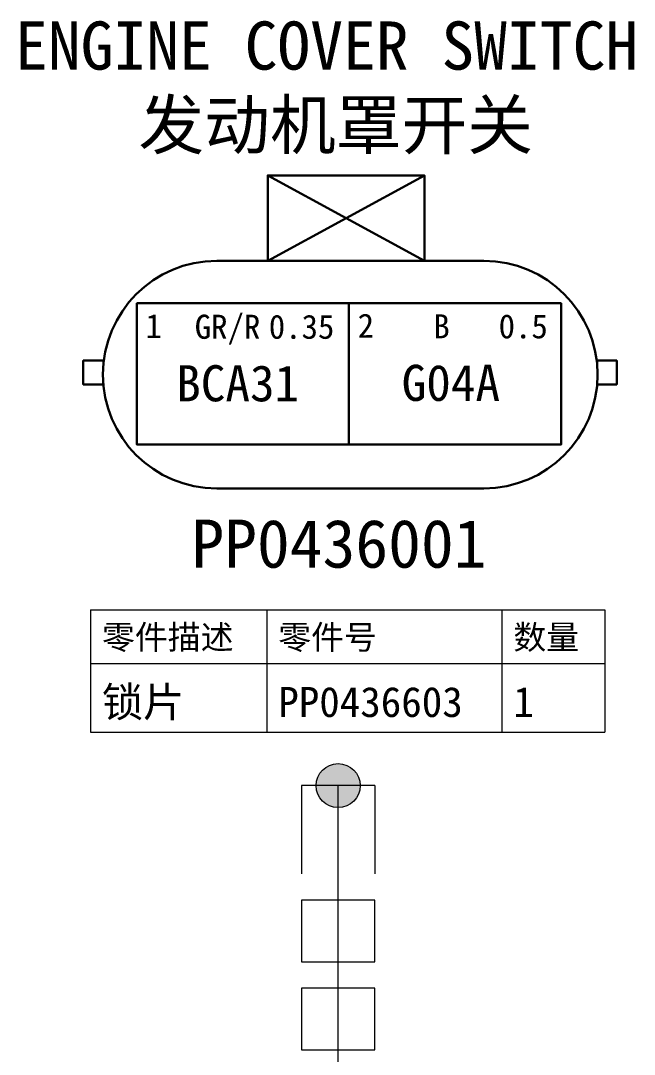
# Model space of a CAD drawing. Header units: millimetres. Extents: x 6 to 3615, y -854 to 0.
# Drawn here: x 1936.6 to 1971.4, y -435.4 to -376.8 of the extents above; entities that cross this region are included whole.
import ezdxf

# ---------------------------------------------------------------- set-up
doc = ezdxf.new("R2010")
doc.units = ezdxf.units.MM
doc.styles.add('4eff5b8b_Style', font='simfang.ttf')

msp = doc.modelspace()

# ---------------------------------------------------------------- hatches: boundary and pattern name
h = msp.add_hatch(color=256)
edge = h.paths.add_edge_path()
edge.add_arc((1954.562, -420.193), 1.25, 0, 360)
h = msp.add_hatch(color=256)
edge = h.paths.add_edge_path()
edge.add_arc((1954.562, -420.193), 1.25, 0, 360)

# ---------------------------------------------------------------- linework, layer by layer
at = {"linetype": 'Continuous', "lineweight": 0}
for p, q in [((1956.646, -426.693), (1952.479, -426.693)), ((1952.479, -426.693), (1952.482, -430.193)), ((1956.646, -430.193), (1956.646, -426.693)), ((1952.482, -430.193), (1956.646, -430.193)), ((1956.646, -430.193), (1956.646, -430.193)), ((1956.646, -431.693), (1952.479, -431.693)), ((1952.479, -431.693), (1952.482, -435.193)), ((1956.646, -435.193), (1956.646, -431.693)), ((1952.482, -435.193), (1956.646, -435.193)), ((1956.646, -435.193), (1956.646, -435.193))]:
    msp.add_line(p, q, dxfattribs=at)
at = {"linetype": 'Continuous', "lineweight": 30}
for points in [[(1950.568, -385.555), (1950.568, -390.406), (1959.461, -385.555), (1959.461, -390.404), (1950.568, -385.555), (1959.461, -385.555)], [(1947.685, -390.406), (1962.823, -390.406)], [(1955.18, -392.815), (1943.154, -392.815), (1955.18, -392.815), (1955.18, -400.833), (1967.208, -400.833), (1967.208, -392.815), (1955.18, -392.815), (1967.208, -392.815)], [(1955.18, -400.833), (1943.154, -400.833), (1943.154, -392.815), (1943.154, -400.833), (1955.18, -400.833), (1943.154, -400.833)], [(1941.25, -397.417), (1940.107, -397.417), (1940.107, -396.065), (1941.276, -396.065)], [(1969.229, -397.417), (1970.37, -397.417), (1970.37, -396.065), (1969.203, -396.065)], [(1967.208, -400.833), (1955.18, -400.833), (1967.208, -400.833)], [(1947.685, -403.323), (1962.823, -403.323)]]:
    msp.add_lwpolyline(points, dxfattribs=at)
at = {"linetype": 'Continuous', "lineweight": 13}
for points in [[(1940.518, -410.214), (1969.685, -410.214)], [(1940.518, -410.214), (1940.518, -417.156)], [(1940.518, -410.214), (1969.685, -410.214)], [(1950.518, -410.214), (1950.518, -417.156)], [(1963.852, -410.214), (1963.852, -417.156)], [(1969.685, -410.214), (1969.685, -417.156)], [(1940.518, -413.268), (1969.685, -413.268)], [(1940.518, -417.156), (1969.685, -417.156)], [(1954.562, -465.193), (1954.562, -420.193)]]:
    msp.add_lwpolyline(points, dxfattribs=at)
at = {"linetype": 'Continuous', "lineweight": 0}
for points in [[(1956.643, -420.193), (1952.479, -420.193)], [(1952.479, -420.193), (1952.482, -425.193)], [(1956.643, -420.193), (1956.646, -425.193)]]:
    msp.add_lwpolyline(points, dxfattribs=at)
for points in [[(1956.646, -430.193), (1956.646, -426.693), (1952.479, -426.693), (1952.482, -430.193), (1956.646, -430.193)], [(1956.646, -435.193), (1956.646, -431.693), (1952.479, -431.693), (1952.482, -435.193), (1956.646, -435.193)]]:
    msp.add_lwpolyline(points, close=True, dxfattribs=at)
at = {"linetype": 'Continuous', "lineweight": 13}
msp.add_circle((1954.562, -420.193), 1.25, dxfattribs=at)
msp.add_circle((1954.562, -420.193), 1.25, dxfattribs=at)
msp.add_circle((1954.562, -420.193), 1.25, dxfattribs=at)
msp.add_circle((1954.562, -420.193), 1.25, dxfattribs=at)
at = {"linetype": 'Continuous', "lineweight": 30}
for centre, start, end in [((1947.685, -396.865), 90, -90), ((1962.823, -396.865), -90, 90)]:
    msp.add_arc(centre, 6.458, start, end, dxfattribs=at)

# ---------------------------------------------------------------- texts
at = {"linetype": 'Continuous', "style": '4eff5b8b_Style'}
for s, height, p in [('ENGINE COVER SWITCH', 2.73438, (1936.24, -379.555)), ('发动机罩开关', 2.7344, (1943.24, -384.055)), ('1', 1.367, (1943.635, -394.792)), ('GR/R', 1.3672, (1946.43, -394.831)), ('0.35', 1.3672, (1950.63, -394.831)), ('2', 1.367, (1955.672, -394.768)), ('B', 1.367, (1959.966, -394.807)), ('0.5', 1.3672, (1963.667, -394.807)), ('BCA31', 2.0508, (1945.38, -398.38)), ('G04A', 2.0508, (1958.167, -398.357)), ('PP0436001', 2.7344, (1946.24, -407.823)), ('零件描述', 1.3672, (1941.169, -412.451)), ('零件号', 1.3672, (1951.169, -412.451)), ('数量', 1.3672, (1964.503, -412.451)), ('锁片', 1.709, (1941.169, -416.297)), ('PP0436603', 1.709, (1951.169, -416.297)), ('1', 1.709, (1964.503, -416.297))]:
    msp.add_text(s, height=height, dxfattribs=at).set_placement(p)

doc.saveas('drawing.dxf')
